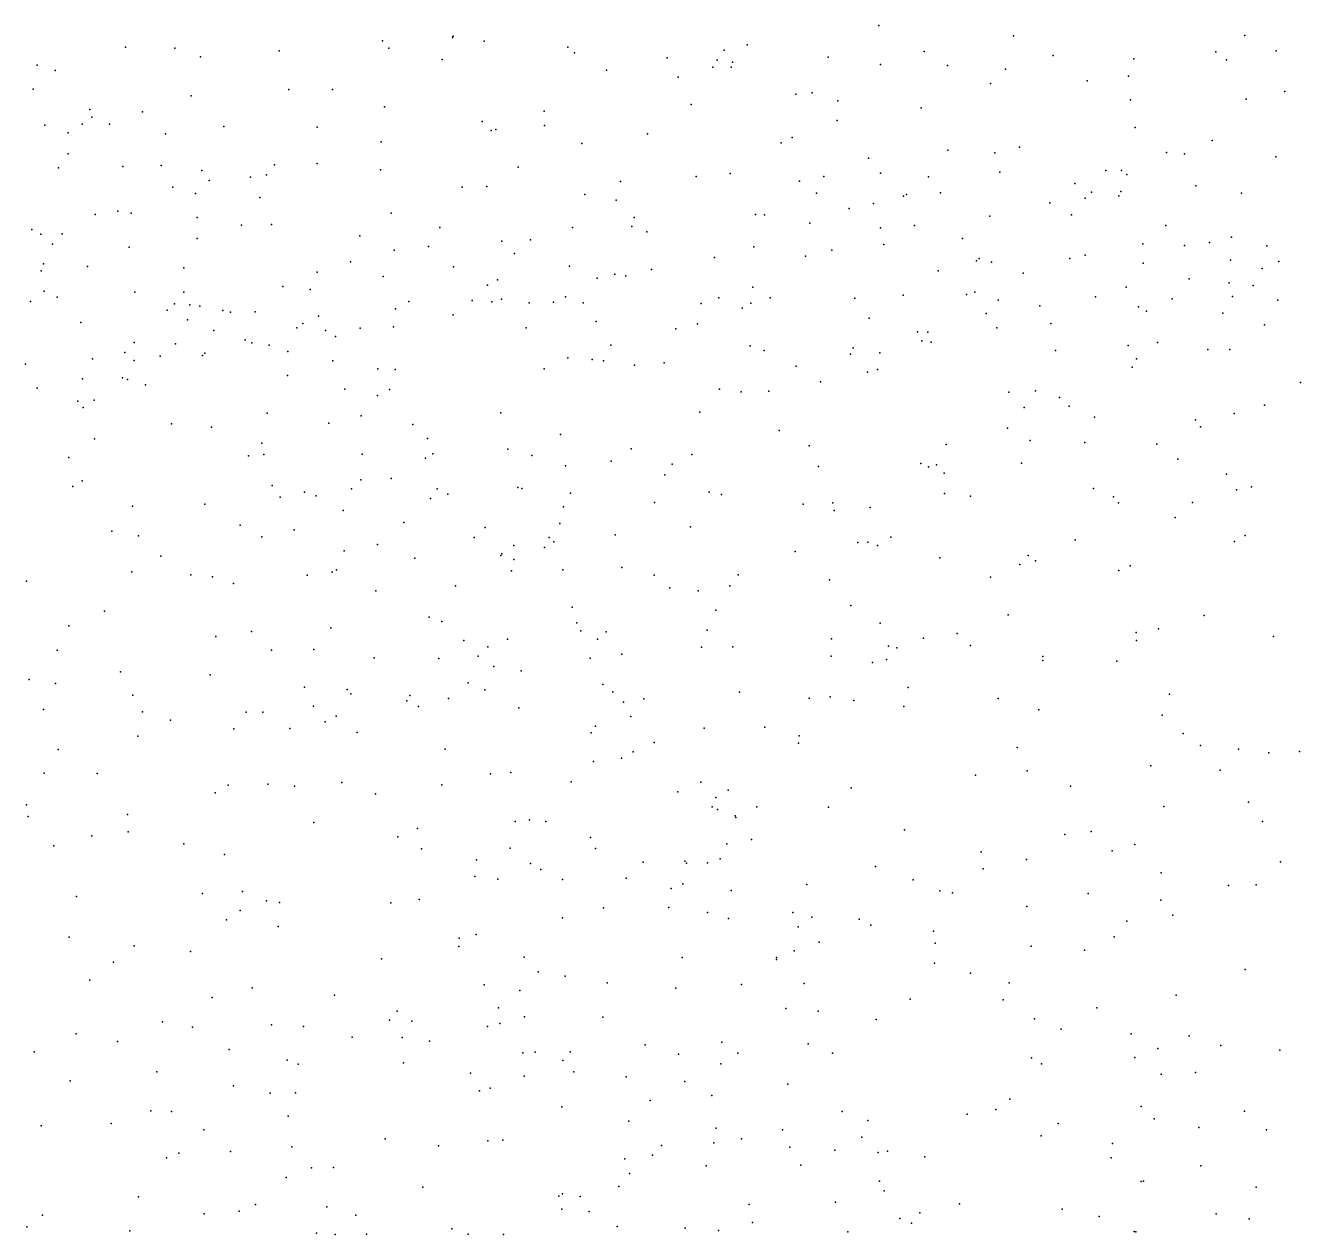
# Model space of a CAD drawing. Header units: metres. Extents: x -25 to 25, y -27.7 to 27.8.
# Drawn here: x -1.207 to -0.5, y -2.669 to -1.998 of the extents above; entities that cross this region are included whole.
import ezdxf

# ---------------------------------------------------------------- set-up
doc = ezdxf.new("R2010")
doc.units = ezdxf.units.M

msp = doc.modelspace()

# ---------------------------------------------------------------- linework, layer by layer
for p in [(-0.7339, -1.9985, 1.028), (-1.009, -2.007, -11.686), (-0.9702, -2.0052, 19.0191), (-0.9698, -2.0044, 1.2836), (-0.9527, -2.0071, 10.3078), (-0.6592, -2.0043, -4.9985), (-0.5309, -2.0041, 7.7186), (-1.1516, -2.0105, -2.758), (-1.1242, -2.0111, 17.2753), (-1.0663, -2.0125, 7.5334), (-1.0055, -2.0111, 19.4135), (-0.9064, -2.0105, 11.721), (-0.9027, -2.0137, -2.8971), (-0.8196, -2.0121, 27.1395), (-0.8069, -2.0092, 5.0041), (-0.7087, -2.013, 7.6991), (-0.547, -2.0131, -4.9485), (-0.5135, -2.0126, 10.5983), (-1.2006, -2.0205, -4.2681), (-1.1099, -2.0159, 11.9277), (-0.976, -2.0174, 27.2243), (-0.8513, -2.0165, -16.2842), (-0.8259, -2.0217, -2.9575), (-0.8235, -2.0178, 4.7659), (-0.8158, -2.0216, 1.1988), (-0.8151, -2.0188, 15.6771), (-0.762, -2.0161, -2.9957), (-0.7329, -2.0201, 1.0969), (-0.6959, -2.0206, 4.8507), (-0.6373, -2.0151, 10.4164), (-0.5925, -2.017, -3.1537), (-0.5412, -2.0175, 5.0179), (-1.1905, -2.0235, -5.178), (-0.8848, -2.0232, -5.1228), (-0.8452, -2.0272, 23.8921), (-0.6637, -2.0227, 1.0132), (-0.5955, -2.0266, -11.5897), (-1.2027, -2.0339, -4.529), (-1.061, -2.034, -2.8395), (-1.0368, -2.034, 4.632), (-0.672, -2.0307, -3.123), (-0.6183, -2.0291, 26.8349), (-0.5087, -2.0351, -11.5575), (-1.1152, -2.0375, 1.3644), (-0.838, -2.0424, 1.2656), (-0.7799, -2.0366, 10.3805), (-0.7709, -2.0359, 16.6021), (-0.7567, -2.0402, 4.7939), (-0.5944, -2.0397, 10.5481), (-0.5302, -2.0394, 10.7971), (-1.1714, -2.045, -4.3484), (-1.1702, -2.0493, -4.4372), (-1.1421, -2.0463, -20.72), (-1.008, -2.0437, 1.3492), (-0.9195, -2.046, 4.6624), (-0.7104, -2.0441, -11.6176), (-1.1963, -2.0538, -4.0342), (-1.1755, -2.0532, 27.2538), (-1.1605, -2.0532, 23.7295), (-1.0971, -2.0546, -11.6584), (-1.0453, -2.0548, 7.0971), (-0.9538, -2.0518, 23.8413), (-0.9489, -2.0568, 7.626), (-0.9462, -2.0562, -5.1738), (-0.9193, -2.0539, 1.3379), (-0.757, -2.0512, 24.0422), (-0.5917, -2.0551, 4.9432), (-1.1834, -2.058, 10.3528), (-1.1293, -2.0585, -5.239), (-1.0098, -2.0631, -2.9001), (-0.8985, -2.064, 27.0908), (-0.8621, -2.0585, 11.6207), (-0.788, -2.0636, 14.8058), (-0.7819, -2.0606, -3.0505), (-0.549, -2.0622, 23.9185), (-1.1834, -2.0697, -11.6289), (-0.6957, -2.0676, 26.8733), (-0.6696, -2.0692, 10.4993), (-0.6559, -2.066, -3.1997), (-0.5744, -2.0689, 10.7022), (-0.5645, -2.0697, 10.898), (-1.1887, -2.0774, -2.9373), (-1.1531, -2.0767, -4.135), (-1.1317, -2.0762, -4.2823), (-1.0689, -2.0758, 27.1924), (-1.0453, -2.075, 11.7954), (-0.9339, -2.077, 10.3871), (-0.7397, -2.072, 10.4507), (-0.5138, -2.0714, -3.3409), (-1.1092, -2.0789, 18.7654), (-1.1051, -2.0844, 7.5329), (-1.0823, -2.0827, 4.5485), (-1.0733, -2.0813, 23.7765), (-1.0101, -2.0785, -16.8749), (-0.8772, -2.085, 16.867), (-0.8351, -2.0823, 10.4247), (-0.8163, -2.0806, 26.9966), (-0.7778, -2.0848, 16.249), (-0.7644, -2.0822, 15.1274), (-0.7329, -2.0804, 23.9132), (-0.7063, -2.0825, 7.7176), (-0.6668, -2.0798, 1.1328), (-0.6081, -2.079, 11.1547), (-0.5994, -2.079, 7.7302), (-0.5963, -2.0812, 11.0643), (-1.1254, -2.0881, -4.4851), (-1.1127, -2.0917, 11.8462), (-0.9649, -2.0882, 2.4694), (-0.9512, -2.0877, 4.5857), (-0.8969, -2.0923, 11.1266), (-0.7684, -2.0914, 1.2747), (-0.7186, -2.0923, 4.7556), (-0.6997, -2.0913, 11.3478), (-0.6252, -2.0862, 4.8775), (-0.6159, -2.0909, 26.7663), (-0.5997, -2.0905, 1.0478), (-0.5582, -2.0875, -4.9903), (-0.5329, -2.0914, 10.8515), (-1.0771, -2.0938, -21.1739), (-0.8796, -2.0953, 5.3705), (-0.7368, -2.0973, -21.3217), (-0.7203, -2.0931, 1.2214), (-0.6391, -2.0969, -11.5695), (-0.6194, -2.0943, -5.0268), (-0.6009, -2.0929, 7.3324), (-1.1683, -2.1034, -3.9569), (-1.1558, -2.1015, -4.6599), (-1.1484, -2.1025, 11.2117), (-1.1118, -2.105, -4.2155), (-1.0042, -2.1026, -2.965), (-0.8695, -2.105, 4.5705), (-0.8022, -2.1034, 19.6659), (-0.7972, -2.1035, -5.1366), (-0.7504, -2.1, -3.1732), (-0.6723, -2.1042, 6.0445), (-0.627, -2.1035, -3.3021), (-1.2034, -2.1116, 4.4574), (-1.0873, -2.1092, -2.9471), (-1.0707, -2.1089, 4.4792), (-0.9773, -2.1106, 4.5061), (-0.9037, -2.1105, -5.2116), (-0.8709, -2.11, -3.0578), (-0.8625, -2.1129, 1.3769), (-0.7722, -2.1082, -11.5971), (-0.7329, -2.1108, -5.1045), (-0.7142, -2.1095, -3.2369), (-0.5747, -2.1095, -3.3601), (-1.1985, -2.1142, -4.7977), (-1.192, -2.1198, -3.7939), (-1.1867, -2.1141, -3.1894), (-1.1119, -2.1167, -4.5894), (-1.0217, -2.1151, 7.2705), (-0.9429, -2.1182, 14.5377), (-0.9271, -2.1173, 4.9117), (-0.7311, -2.1199, 4.6512), (-0.6875, -2.1167, -26.3446), (-0.5875, -2.1196, 19.7939), (-0.5645, -2.1206, 3.933), (-0.5505, -2.1189, -11.5319), (-0.5384, -2.1158, 3.8675), (-0.5187, -2.1207, 4.0415), (-1.1496, -2.1215, -3.1007), (-1.0026, -2.1231, 27.0938), (-0.9835, -2.121, -5.2613), (-0.9359, -2.125, 11.6242), (-0.825, -2.1271, -3.1588), (-0.8031, -2.1213, 10.5166), (-0.7745, -2.1265, 4.56), (-0.76, -2.1231, 7.4), (-0.6195, -2.1258, 3.9967), (-1.1984, -2.1345, 6.5823), (-1.1971, -2.1306, -3.488), (-1.1726, -2.1321, 27.1643), (-1.1193, -2.1329, 10.4289), (-1.0269, -2.1295, -3.0446), (-0.9697, -2.1323, 4.4162), (-0.9054, -2.132, -26.5072), (-0.8599, -2.1338, 4.4311), (-0.7009, -2.1345, -3.3029), (-0.6798, -2.129, 3.9575), (-0.6783, -2.1278, 10.6697), (-0.6714, -2.1298, 4.0769), (-0.6279, -2.1278, 3.8434), (-0.5873, -2.1304, 4.1142), (-0.539, -2.1286, -3.4317), (-0.5214, -2.1333, 3.7557), (-0.5122, -2.1294, 4.1331), (-1.0453, -2.1353, -26.7718), (-1.0087, -2.1377, -11.6167), (-0.9453, -2.1395, -3.1158), (-0.8901, -2.1386, 10.483), (-0.8803, -2.1365, 11.5497), (-0.8741, -2.1374, 5.2141), (-0.6539, -2.1358, 4.1468), (-0.5619, -2.139, 4.8952), (-0.5396, -2.1413, 26.642), (-1.1967, -2.1459, 3.9406), (-1.1464, -2.1464, 3.8851), (-1.1193, -2.1464, -5.3015), (-1.0643, -2.1433, -4.5068), (-1.0491, -2.1449, 4.3372), (-0.9509, -2.1426, 23.8422), (-0.9076, -2.1489, 4.3091), (-0.8038, -2.1436, 4.0447), (-0.7204, -2.148, 4.3899), (-0.6853, -2.1476, 4.2929), (-0.6807, -2.1464, 3.7655), (-0.6137, -2.1489, 7.7299), (-0.5968, -2.1436, 3.7423), (-0.5378, -2.1488, 4.2596), (-0.5263, -2.1427, 23.8838), (-1.2043, -2.1516, 4.1968), (-1.1895, -2.1492, 3.7193), (-1.1244, -2.1528, 4.2309), (-1.1158, -2.1535, -3.9899), (-1.1103, -2.1541, 3.7632), (-1.0018, -2.1556, 4.1014), (-0.9945, -2.1515, 3.9954), (-0.9594, -2.151, 3.9276), (-0.9484, -2.1518, 3.854), (-0.943, -2.1502, 7.6366), (-0.9277, -2.1524, 4.2189), (-0.9142, -2.1519, 5.6246), (-0.8978, -2.1523, 4.0023), (-0.8324, -2.1526, 26.9245), (-0.8226, -2.1496, 4.3434), (-0.8096, -2.1553, -5.1994), (-0.8049, -2.1525, 7.6933), (-0.7941, -2.1496, 4.2524), (-0.7471, -2.1498, 1.3267), (-0.6677, -2.1509, 1.2608), (-0.6447, -2.1539, 4.4838), (-0.5899, -2.1546, 1.1364), (-0.5712, -2.1501, -5.0598), (-0.5126, -2.1509, 3.6485), (-1.1285, -2.1563, -4.7772), (-1.1171, -2.1618, 1.5054), (-1.0975, -2.1566, 4.0435), (-1.0934, -2.1575, 4.1138), (-1.0797, -2.1573, -4.0951), (-1.0446, -2.1597, -4.3941), (-0.9699, -2.159, 1.4684), (-0.8906, -2.1627, 5.8242), (-0.7392, -2.1609, -5.1565), (-0.6743, -2.1583, 10.953), (-0.5855, -2.157, 4.7735), (-0.5431, -2.158, 4.3302), (-1.1763, -2.1632, -3.6822), (-1.1026, -2.1677, -3.1706), (-1.0566, -2.1662, -4.1837), (-1.0532, -2.1637, 11.7041), (-1.0407, -2.1677, 1.4973), (-1.0214, -2.1664, -3.1887), (-1.003, -2.1656, 3.697), (-0.9294, -2.1662, 3.7453), (-0.8464, -2.1667, -3.2364), (-0.8344, -2.164, 3.7474), (-0.7124, -2.1683, 11.157), (-0.7068, -2.1686, 3.656), (-0.6684, -2.1661, 26.7474), (-0.6385, -2.1638, -5.1039), (-0.5201, -2.1646, 1.044), (-1.1468, -2.1743, -3.801), (-1.1239, -2.175, -3.8995), (-1.0853, -2.1728, 14.435), (-1.0816, -2.1744, 3.6223), (-1.0719, -2.1757, 19.1303), (-1.0352, -2.1709, -4.2894), (-0.8825, -2.1757, 10.5807), (-0.8052, -2.1762, 3.6603), (-0.7482, -2.1772, 10.7811), (-0.71, -2.1733, -3.3779), (-0.7049, -2.1741, 11.0639), (-0.5956, -2.1759, 14.7092), (-0.5794, -2.1743, 4.6365), (-1.1698, -2.1833, -4.908), (-1.152, -2.1798, 3.5764), (-1.1467, -2.1843, -3.4583), (-1.1323, -2.1819, -3.3629), (-1.1089, -2.1815, 2.7085), (-1.1075, -2.1803, -3.2482), (-1.0615, -2.1793, -11.594), (-0.9063, -2.1829, -26.0743), (-0.8928, -2.1838, -11.5922), (-0.7974, -2.1788, 1.3899), (-0.7496, -2.1807, 23.8887), (-0.7334, -2.1801, -11.5627), (-0.6359, -2.1787, 2.4987), (-0.591, -2.1833, 3.6112), (-0.5514, -2.1781, 4.704), (-0.5392, -2.1781, 4.5055), (-1.207, -2.1863, 3.5315), (-1.0366, -2.1845, -5.336), (-1.0116, -2.189, -3.2665), (-1.0021, -2.1893, 17.0142), (-0.9194, -2.1889, 3.6308), (-0.8865, -2.1845, 11.4642), (-0.8693, -2.1869, 7.6756), (-0.8529, -2.1855, 23.8828), (-0.7797, -2.1875, 11.2609), (-0.7402, -2.1907, 10.8811), (-0.7346, -2.1892, 15.5441), (-0.5935, -2.1879, 14.9365), (-1.1754, -2.1944, -11.5785), (-1.1532, -2.1939, -3.6082), (-1.1505, -2.1948, 7.0416), (-1.1404, -2.1978, -3.5288), (-1.0617, -2.1927, 27.0632), (-0.7662, -2.1962, 11.1022), (-0.5001, -2.1964, 3.5689), (-1.2005, -2.1996, 11.7992), (-1.0299, -2.2001, 11.2361), (-1.0119, -2.2037, 3.5581), (-1.0051, -2.2004, -4.4668), (-0.8223, -2.2002, -11.5748), (-0.8102, -2.2016, 6.0624), (-0.7948, -2.2013, 2.5506), (-0.6619, -2.2018, -26.0238), (-0.6471, -2.2012, 11.0014), (-0.6338, -2.2049, -3.476), (-1.1779, -2.2069, 7.4802), (-1.175, -2.2104, -5.0294), (-1.169, -2.2062, 23.7234), (-0.6533, -2.2103, 7.726), (-0.6284, -2.2097, 14.6328), (-0.5201, -2.2091, 7.7369), (-1.126, -2.2195, -3.7197), (-1.0731, -2.2135, -4.7958), (-1.0388, -2.2191, 10.5821), (-1.0209, -2.215, 7.5846), (-0.9434, -2.2133, 10.6351), (-0.8331, -2.2129, -3.3351), (-0.6143, -2.2158, 26.6478), (-0.5583, -2.2172, -5.1203), (-0.5369, -2.2136, 1.1429), (-1.1039, -2.2212, 3.4777), (-0.9923, -2.2198, -4.5375), (-0.9104, -2.2254, 1.5163), (-0.7891, -2.2232, -5.2615), (-0.6626, -2.2218, 3.5629), (-0.5555, -2.221, 15.0645), (-1.1687, -2.2278, -5.3136), (-1.076, -2.2301, -3.4171), (-0.9842, -2.2275, -4.2687), (-0.9396, -2.2335, 5.3197), (-0.8712, -2.2333, 11.3424), (-0.7726, -2.2317, 16.0193), (-0.6966, -2.2309, 14.8929), (-0.6499, -2.2286, 1.333), (-0.6197, -2.2298, -11.5099), (-0.5797, -2.2306, 6.282), (-1.183, -2.2381, 1.5536), (-1.0833, -2.2372, 1.5641), (-1.0748, -2.2364, -5.375), (-1.0204, -2.2363, -4.0484), (-0.9852, -2.2384, -4.199), (-0.9812, -2.2361, 11.5247), (-0.9262, -2.237, 3.533), (-0.8823, -2.2401, 7.4578), (-0.8375, -2.2365, 14.9017), (-0.5682, -2.239, 26.5806), (-0.9076, -2.2427, 10.7233), (-0.8526, -2.2477, 11.2438), (-0.8484, -2.2417, 10.8312), (-0.7673, -2.243, 1.4333), (-0.7106, -2.2414, -25.8146), (-0.7063, -2.2433, -5.2521), (-0.7019, -2.2422, 14.6699), (-0.6977, -2.2467, 23.8738), (-0.6548, -2.2412, 7.5131), (-0.5411, -2.2474, 23.8544), (-1.1807, -2.2541, 3.3893), (-1.1756, -2.2511, -5.1132), (-1.0702, -2.2537, 7.5523), (-1.021, -2.2504, 5.8186), (-1.0042, -2.2497, 5.5314), (-0.934, -2.2548, -25.8419), (-0.5273, -2.2543, 15.1379), (-1.0658, -2.26, -3.544), (-1.0523, -2.2573, 14.5711), (-1.0458, -2.2594, 11.5782), (-1.0263, -2.2554, 3.4422), (-0.9825, -2.2609, -4.6995), (-0.9788, -2.2554, 2.7521), (-0.9729, -2.2585, -3.4105), (-0.9318, -2.2552, -5.3723), (-0.9048, -2.2578, 14.7498), (-0.828, -2.2573, 19.4486), (-0.8211, -2.2586, 1.4898), (-0.6975, -2.2581, 14.5836), (-0.683, -2.2595, -11.5179), (-0.6148, -2.2553, 3.5006), (-0.6038, -2.2599, -3.5544), (-0.5356, -2.2561, -3.579), (-1.1477, -2.2651, 10.5866), (-1.1075, -2.2639, 3.394), (-1.0309, -2.2675, -3.9238), (-0.9087, -2.2655, -16.2962), (-0.8582, -2.263, -5.3676), (-0.7759, -2.264, -3.4653), (-0.7594, -2.2633, -11.536), (-0.7586, -2.2674, 3.4903), (-0.7386, -2.2659, -5.3103), (-0.601, -2.2632, 7.7287), (-0.56, -2.2631, -11.4575), (-1.0879, -2.2756, -4.964), (-0.9973, -2.2741, -3.4985), (-0.9108, -2.2746, 7.6534), (-0.5695, -2.2713, 19.5192), (-1.1592, -2.2789, 18.9515), (-1.1444, -2.2816, 11.6502), (-1.076, -2.2821, 26.9943), (-1.0581, -2.2782, -11.566), (-0.9582, -2.2824, 11.3893), (-0.9521, -2.2769, 1.5666), (-0.9167, -2.2825, 3.4521), (-0.88, -2.281, -3.4116), (-0.8383, -2.2765, 16.7819), (-0.7272, -2.2822, 26.6991), (-0.5307, -2.2814, 1.2402), (-1.0303, -2.2898, -4.8729), (-1.0119, -2.2864, 10.6961), (-0.9363, -2.2868, 11.3058), (-0.9192, -2.288, -4.3987), (-0.914, -2.2849, 4.9794), (-0.7802, -2.2902, -5.38), (-0.7456, -2.2852, 14.9895), (-0.74, -2.285, 7.7061), (-0.7346, -2.2869, -3.5183), (-0.6251, -2.2838, -15.7021), (-0.5367, -2.2847, 10.9169), (-1.1319, -2.2928, 1.6074), (-0.9912, -2.2939, -4.8009), (-0.9434, -2.2925, -4.1596), (-0.9429, -2.2915, -16.7592), (-0.9362, -2.2947, 10.8214), (-0.7001, -2.2938, 15.0767), (-0.6558, -2.2974, -21.164), (-0.651, -2.2925, 26.6156), (-0.647, -2.2953, 3.4399), (-1.1481, -2.3015, -5.2589), (-1.1154, -2.3032, -5.0799), (-1.1034, -2.3042, 23.7476), (-1.0508, -2.3033, -3.648), (-1.037, -2.3017, 11.4903), (-1.0346, -2.3003, -3.771), (-0.9375, -2.3009, -5.4608), (-0.9091, -2.3003, 23.8441), (-0.8763, -2.299, 11.0632), (-0.8584, -2.3033, 1.5531), (-0.8119, -2.3032, 14.8718), (-0.6009, -2.3007, 14.4164), (-0.5946, -2.2981, -5.2699), (-1.2064, -2.3066, 17.1704), (-1.0916, -2.3079, -5.432), (-0.9686, -2.3092, -3.9986), (-0.8497, -2.3104, -3.4748), (-0.8165, -2.3092, 7.6834), (-0.7612, -2.3059, 6.2766), (-0.672, -2.3045, 15.4506), (-1.0127, -2.312, 7.5837), (-0.834, -2.3121, 14.7522), (-1.1632, -2.3233, 3.2859), (-0.904, -2.3211, 24.0813), (-0.8243, -2.3228, 3.4087), (-0.7494, -2.3202, 3.4133), (-0.6621, -2.3254, -3.6077), (-1.1829, -2.3315, 5.926), (-1.0378, -2.3325, -4.9745), (-0.9832, -2.3267, -3.9007), (-0.9762, -2.3291, 11.2317), (-0.9014, -2.3297, -3.525), (-0.7331, -2.3299, 1.4845), (-0.5535, -2.3258, -3.6517), (-1.1014, -2.3374, -5.1405), (-1.0817, -2.3346, 3.2951), (-0.964, -2.3396, 3.3439), (-0.9397, -2.3388, -4.7666), (-0.8991, -2.3343, 26.8095), (-0.8899, -2.3388, -4.2812), (-0.8851, -2.3347, -4.5229), (-0.829, -2.3339, 14.9595), (-0.7602, -2.3386, 16.1748), (-0.7091, -2.3382, -5.3994), (-0.6904, -2.3356, 7.7089), (-0.5913, -2.3351, -11.4341), (-0.5911, -2.3395, -5.3406), (-0.5788, -2.3331, 6.4154), (-0.5151, -2.3374, 3.3607), (-1.1895, -2.345, 1.6221), (-1.0707, -2.3449, 10.7695), (-1.0472, -2.3446, 26.925), (-0.9506, -2.3431, 11.1017), (-0.8322, -2.3432, -3.5577), (-0.8149, -2.343, 14.5707), (-0.7285, -2.3427, -3.5902), (-0.7239, -2.3436, -11.4914), (-0.6831, -2.3423, 23.8539), (-1.0137, -2.3491, 6.2604), (-0.9778, -2.3495, 10.9593), (-0.956, -2.3483, -3.7833), (-0.9473, -2.3539, -3.6754), (-0.8939, -2.3493, 14.8387), (-0.8763, -2.3472, -4.4365), (-0.7604, -2.3482, 15.1023), (-0.7374, -2.3518, 24.1178), (-0.7297, -2.3501, 7.6501), (-0.643, -2.3506, 3.3715), (-0.6429, -2.3484, 19.3494), (-0.602, -2.3511, 2.8521), (-1.1543, -2.357, 3.0022), (-1.1047, -2.3587, 1.6445), (-0.9321, -2.3564, 19.2802), (-1.2049, -2.3612, 5.7114), (-1.1903, -2.3635, 10.7233), (-1.0524, -2.3654, 24.0666), (-1.0287, -2.3668, -11.5413), (-0.9615, -2.3631, 23.7963), (-0.9523, -2.3669, -4.8343), (-0.887, -2.3639, -5.4747), (-0.8814, -2.3681, -3.6047), (-0.7177, -2.3656, 15.1856), (-1.1475, -2.3699, -11.5466), (-1.0267, -2.3692, 7.4563), (-0.9956, -2.373, 3.2802), (-0.9939, -2.37, -4.925), (-0.9724, -2.3717, 7.5868), (-0.8755, -2.3738, 3.3291), (-0.8642, -2.3719, -25.5957), (-0.8112, -2.3682, 14.9853), (-0.7726, -2.3715, 16.34), (-0.7609, -2.3709, -3.6455), (-0.7477, -2.3729, -5.4469), (-0.6677, -2.3718, 15.7558), (-0.5727, -2.3694, 23.805), (-1.197, -2.3779, 26.9678), (-1.1421, -2.3792, -17.0489), (-1.0847, -2.3794, 3.2171), (-1.0754, -2.3793, 5.4071), (-1.0474, -2.3759, 11.2296), (-1.0347, -2.3816, 11.0293), (-0.9891, -2.3762, 16.9675), (-0.9334, -2.3769, 2.9332), (-0.8713, -2.3818, 15.0292), (-0.7201, -2.3761, 3.3447), (-0.6452, -2.378, -5.4457), (-0.5768, -2.381, 14.3061), (-1.1266, -2.3837, -20.472), (-1.0915, -2.3886, 7.509), (-1.0604, -2.3884, 10.933), (-1.0409, -2.3847, -5.4058), (-0.891, -2.387, -4.7298), (-0.8307, -2.3881, -11.5035), (-0.7971, -2.3876, 3.3259), (-1.1448, -2.3926, 3.1655), (-1.0232, -2.3906, -5.058), (-0.8934, -2.3907, 26.745), (-0.8585, -2.3962, 7.6418), (-0.778, -2.3925, -3.7144), (-0.5652, -2.3912, 24.1149), (-1.1888, -2.4001, 10.8357), (-0.9744, -2.3998, -5.4576), (-0.8701, -2.4014, -4.1746), (-0.7784, -2.3965, 26.6318), (-0.6572, -2.3989, -25.3522), (-0.5556, -2.3978, 15.3083), (-0.5345, -2.3999, 26.3833), (-0.5176, -2.4019, 23.7245), (-0.5006, -2.4012, 14.2576), (-0.892, -2.4066, -4.041), (-0.8766, -2.4048, -3.7179), (-0.583, -2.4091, 19.1854), (-1.1967, -2.4131, 1.6503), (-1.1672, -2.4134, 11.4222), (-0.9492, -2.4136, 14.7179), (-0.938, -2.4127, 3.2461), (-0.6802, -2.4143, 1.4945), (-0.6517, -2.4118, -3.7108), (-0.5447, -2.4114, 7.7441), (-1.1019, -2.4241, 18.5073), (-1.0947, -2.4198, 11.1012), (-1.0727, -2.4192, -25.7062), (-1.0578, -2.4204, 23.7264), (-1.0316, -2.4183, -5.3151), (-0.9762, -2.4196, -11.5254), (-0.9044, -2.4179, 1.6349), (-0.8454, -2.4235, -5.5219), (-0.8325, -2.4182, -4.5465), (-0.8174, -2.4225, 19.1672), (-0.7492, -2.4213, -15.8169), (-0.6276, -2.4204, 26.454), (-1.2064, -2.4307, 14.5648), (-1.0129, -2.4247, 26.8206), (-0.8243, -2.4267, -4.3772), (-0.5759, -2.4317, -5.4897), (-0.529, -2.4293, -3.7617), (-1.2055, -2.4371, 3.0647), (-1.1504, -2.436, 7.4657), (-0.8263, -2.4319, 15.163), (-0.8234, -2.4333, 11.2213), (-0.8135, -2.4369, -4.4776), (-0.8132, -2.4377, 23.8372), (-0.8016, -2.4318, 2.9988), (-0.7618, -2.432, 7.6629), (-1.15, -2.4456, -11.5342), (-1.0471, -2.4405, 3.14), (-0.9896, -2.4439, 14.7422), (-0.9356, -2.44, 15.0324), (-0.9276, -2.4391, -16.4405), (-0.9185, -2.4399, 23.7826), (-0.7197, -2.4445, -5.5354), (-0.6162, -2.4455, 7.6878), (-0.5211, -2.4399, 3.2382), (-1.1702, -2.4479, 11.1711), (-1.1192, -2.4524, 3.0823), (-1.0005, -2.4484, 14.7943), (-0.8938, -2.4489, 15.1082), (-0.8182, -2.4523, -4.2512), (-0.8045, -2.45, -3.8153), (-0.6308, -2.4471, 15.3352), (-0.5919, -2.4528, -5.584), (-1.1913, -2.4535, 5.5126), (-1.0966, -2.4582, 6.398), (-0.9875, -2.4552, 14.8991), (-0.9382, -2.4548, 3.0699), (-0.8909, -2.4549, -5.4755), (-0.6771, -2.4568, -5.604), (-0.6045, -2.4563, 3.2335), (-0.957, -2.4613, -5.0296), (-0.9271, -2.4633, 26.6933), (-0.9213, -2.4665, 14.5126), (-0.8646, -2.4625, -3.8832), (-0.8414, -2.4619, 18.8993), (-0.8405, -2.463, -4.0838), (-0.8288, -2.4628, -4.1606), (-0.8219, -2.4606, -4.6444), (-0.7358, -2.4649, 7.775), (-0.6761, -2.4662, -3.7637), (-0.652, -2.461, 19.002), (-0.5112, -2.4623, 1.3458), (-0.9579, -2.4704, 7.591), (-0.9452, -2.472, 4.8768), (-0.9093, -2.4721, -4.9026), (-0.874, -2.4714, 14.4408), (-0.7149, -2.4723, 23.8007), (-0.5774, -2.4684, 26.3373), (-1.1088, -2.4799, 11.4054), (-1.0867, -2.4788, 7.4889), (-0.8491, -2.4772, 16.6962), (-0.8426, -2.4745, -4.7559), (-0.8157, -2.4783, 15.2455), (-0.7738, -2.4748, 1.5906), (-0.7001, -2.4784, 3.1061), (-0.6931, -2.4795, 15.9797), (-0.6179, -2.4798, -11.379), (-0.5401, -2.4755, -5.6643), (-0.5247, -2.4751, 26.2711), (-1.1788, -2.4815, 3.2149), (-1.0733, -2.4839, -11.528), (-1.0662, -2.4848, 4.7193), (-1.0044, -2.485, 14.683), (-0.9887, -2.4833, 1.682), (-0.8866, -2.4878, 3.1616), (-0.8503, -2.4876, 26.5841), (-0.6519, -2.4871, 1.5119), (-0.5775, -2.4836, 15.3927), (-1.0956, -2.4944, 23.6844), (-1.088, -2.4894, 1.6993), (-0.9093, -2.4934, 7.581), (-0.8289, -2.4904, -3.9752), (-0.8173, -2.4937, 18.7505), (-0.7816, -2.4905, 26.5064), (-0.7711, -2.4931, -11.4476), (-0.7447, -2.4942, 14.2986), (-0.5964, -2.4952, -3.8091), (-0.5709, -2.4919, 6.5989), (-1.0669, -2.4982, 26.7712), (-0.7786, -2.4983, -4.2868), (-0.7384, -2.4975, 7.6465), (-0.7035, -2.5008, 3.1846), (-1.1828, -2.5041, 2.928), (-1.1467, -2.5089, 26.8125), (-0.9668, -2.5092, 3.0841), (-0.9666, -2.5046, -11.5095), (-0.9572, -2.5026, -5.3246), (-0.767, -2.5068, -4.4348), (-0.7027, -2.5075, 15.1527), (-0.6495, -2.5091, 23.754), (-0.6035, -2.5039, 15.44), (-1.1155, -2.5121, 2.9743), (-1.0097, -2.5161, 26.7027), (-0.9306, -2.5152, -5.0794), (-0.843, -2.5154, 1.6533), (-0.7907, -2.5153, -4.1301), (-0.7906, -2.5164, -4.6802), (-0.7808, -2.5117, -3.8694), (-0.6198, -2.5113, 7.901), (-1.1583, -2.5179, 17.0992), (-0.9227, -2.5233, -5.3975), (-0.703, -2.5185, 26.3825), (-0.5307, -2.522, 18.792), (-1.1714, -2.5279, 2.8493), (-0.9527, -2.5305, 24.146), (-0.9077, -2.5257, 6.557), (-0.8845, -2.5294, 18.5272), (-0.8101, -2.5304, 3.1131), (-0.7753, -2.5298, -4.1997), (-0.683, -2.5241, 14.229), (-0.6616, -2.5294, 7.6529), (-1.1035, -2.5375, 2.8686), (-1.0813, -2.5322, 18.361), (-1.0357, -2.5363, 1.7145), (-0.933, -2.5336, 14.4431), (-0.8464, -2.5324, 7.5877), (-0.569, -2.5363, -25.1797), (-0.9447, -2.5432, 7.5301), (-0.7855, -2.5437, -5.5687), (-0.7165, -2.5385, -11.4091), (-0.6649, -2.5388, 1.558), (-0.613, -2.5432, 15.7765), (-1.131, -2.5511, 2.7719), (-1.0051, -2.5502, -20.4183), (-1.001, -2.5452, 14.5416), (-0.9928, -2.5507, 2.949), (-0.9441, -2.5519, 16.8214), (-0.9303, -2.5482, -5.1532), (-0.887, -2.5485, -4.9726), (-0.7675, -2.5452, -3.9572), (-0.7354, -2.5497, -5.629), (-0.6476, -2.5493, 3.1081), (-1.1789, -2.5577, -11.5185), (-1.1145, -2.554, 14.6805), (-1.0706, -2.5528, 14.8329), (-1.0529, -2.5536, 14.6937), (-0.9508, -2.5537, -16.8615), (-0.6328, -2.5552, -3.8587), (-0.594, -2.5578, 18.6238), (-0.5619, -2.5588, -3.8677), (-1.156, -2.5619, 2.7034), (-1.0258, -2.5596, 2.8646), (-0.9981, -2.5597, 3.2657), (-0.9831, -2.5618, 15.1227), (-0.8634, -2.5638, -5.4249), (-0.821, -2.5624, 16.501), (-0.7731, -2.5632, 7.5895), (-0.5792, -2.5658, -11.3223), (-0.5442, -2.5642, -5.7453), (-1.2022, -2.5677, 1.7352), (-1.094, -2.5664, -20.8704), (-1.062, -2.5723, 2.7778), (-0.9312, -2.5682, 14.8268), (-0.9245, -2.5679, 26.5502), (-0.9091, -2.5725, -5.2919), (-0.9051, -2.5676, 2.9849), (-0.8449, -2.569, 26.4609), (-0.812, -2.5685, -5.4974), (-0.7596, -2.5685, 3.0519), (-0.6493, -2.571, 15.4655), (-0.5919, -2.5708, 3.0642), (-0.5116, -2.5667, 3.0652), (-1.1342, -2.5788, 26.7215), (-1.0559, -2.5746, 23.6747), (-0.9974, -2.5738, 5.0333), (-0.9603, -2.5796, 2.8806), (-0.903, -2.5788, -11.4798), (-0.8214, -2.5743, 15.3667), (-0.6437, -2.5743, -5.698), (-0.5774, -2.5801, 7.6193), (-0.5583, -2.5791, 1.4601), (-1.1823, -2.5838, -20.1434), (-1.0916, -2.5866, 7.4313), (-0.9305, -2.5812, 15.2726), (-0.874, -2.5815, 23.7399), (-0.8415, -2.5841, 3.2899), (-0.7844, -2.5857, 23.7511), (-1.0714, -2.5907, 1.7764), (-1.0573, -2.5904, 14.5984), (-0.9553, -2.5893, 11.437), (-0.9494, -2.5878, 23.7014), (-0.8264, -2.592, -4.8653), (-0.6613, -2.5939, 7.6015), (-1.1376, -2.6004, 2.5762), (-1.126, -2.6008, 5.1903), (-0.9096, -2.5982, -20.7232), (-0.8607, -2.5946, 1.7136), (-0.7543, -2.6008, 2.9699), (-0.6691, -2.5996, -3.9099), (-0.5884, -2.598, 15.5611), (-0.5312, -2.6006, 23.5108), (-1.1595, -2.6074, 23.6359), (-1.0614, -2.6034, 26.6424), (-0.8725, -2.6062, -5.0493), (-0.74, -2.6057, -4.3321), (-0.6849, -2.6022, 18.4794), (-0.6345, -2.6075, -11.3427), (-0.5813, -2.6049, 23.6136), (-1.1983, -2.6088, 7.3572), (-1.1082, -2.6109, 4.5835), (-0.824, -2.61, 2.9047), (-0.7873, -2.6109, 15.449), (-0.7433, -2.615, -4.2443), (-0.6439, -2.6142, 14.1562), (-0.5564, -2.6096, 3.3833), (-0.5189, -2.6109, -11.2678), (-1.0594, -2.6204, 16.9623), (-1.0076, -2.6159, 26.5759), (-0.978, -2.6198, 1.7861), (-0.9507, -2.617, 14.3683), (-0.9423, -2.6167, 2.7834), (-0.8543, -2.6196, 7.5182), (-0.8253, -2.6181, 14.9543), (-0.81, -2.616, 26.366), (-0.7833, -2.6205, -4.7801), (-0.7583, -2.6223, -4.668), (-0.6044, -2.6185, 6.731), (-1.1289, -2.6264, 1.8123), (-1.1219, -2.6238, 14.7816), (-1.0934, -2.6229, 14.9881), (-0.8747, -2.6271, -5.2362), (-0.8594, -2.625, -5.3604), (-0.7343, -2.6236, -4.0526), (-0.7291, -2.6228, 1.6584), (-0.7084, -2.626, 23.7046), (-0.6051, -2.6264, 26.1854), (-1.0485, -2.6321, 2.5961), (-1.0363, -2.6319, 6.6154), (-0.8721, -2.6352, -5.1143), (-0.8297, -2.631, 7.8276), (-0.7772, -2.6305, -11.409), (-0.5553, -2.6309, 15.5561), (-1.0624, -2.6373, 15.0929), (-0.9867, -2.6428, 15.2842), (-0.8781, -2.6423, 4.7969), (-0.7335, -2.6394, -4.1221), (-0.5884, -2.6396, -5.6906), (-0.5872, -2.6394, 2.9319), (-0.5246, -2.6427, -3.9578), (-1.1444, -2.6481, 2.4757), (-0.9113, -2.6477, 15.4128), (-0.9093, -2.6464, 7.4759), (-0.8995, -2.6479, 14.2913), (-0.7309, -2.6447, -4.4374), (-1.1079, -2.6576, 14.6226), (-1.0885, -2.6561, 7.387), (-1.0795, -2.6523, -11.4974), (-1.0399, -2.6536, 1.8344), (-0.9096, -2.6549, -11.458), (-0.8945, -2.6562, 2.7388), (-0.8057, -2.6524, -5.4171), (-0.758, -2.651, 7.5258), (-0.7111, -2.657, 26.2278), (-0.6892, -2.6519, 2.9014), (-0.6322, -2.6549, 15.5937), (-0.5469, -2.6575, 14.0865), (-1.2063, -2.6648, 2.4038), (-1.1976, -2.6582, -11.5021), (-1.0239, -2.6583, 23.66), (-0.8789, -2.6645, -16.193), (-0.804, -2.6623, 18.3541), (-0.7223, -2.6602, 15.1137), (-0.7158, -2.6628, 15.5815), (-0.6117, -2.6591, -3.9884), (-0.5285, -2.6603, -5.7645), (-1.1491, -2.667, 14.865), (-1.0457, -2.6683, 3.4818), (-1.0354, -2.669, -25.5389), (-1.018, -2.6689, 24.1669), (-0.9706, -2.6658, 2.6208), (-0.9615, -2.6689, 18.2551), (-0.9419, -2.669, 1.831), (-0.8412, -2.6655, -5.2843), (-0.8228, -2.6667, 14.2266), (-0.7511, -2.6676, 2.8275), (-0.5924, -2.6673, 23.5466), (-0.5914, -2.6675, 11.0452)]:
    msp.add_point(p)

doc.saveas('drawing.dxf')
